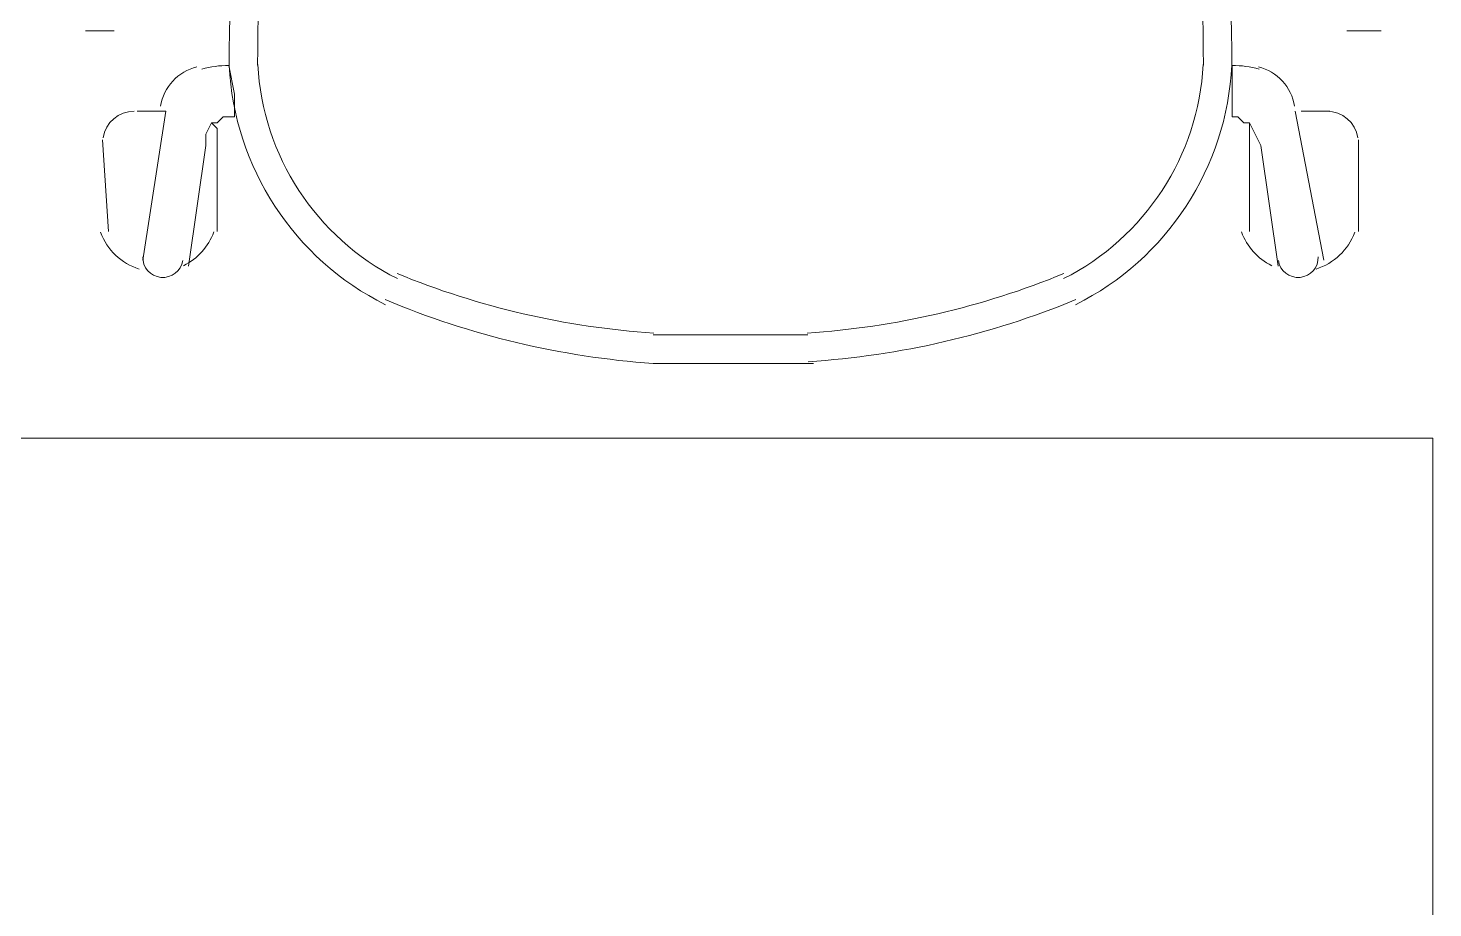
# Model space of a CAD drawing. Header units: metres. Extents: x 29 to 86.9, y -23.2 to 39.7.
# Drawn here: x 72.368 to 72.967, y -17.73 to -17.355 of the extents above; entities that cross this region are included whole.
import ezdxf

# ---------------------------------------------------------------- set-up
doc = ezdxf.new("R2010")
doc.units = ezdxf.units.M
doc.header["$LTSCALE"] = 100
doc.layers.get('0').update_dxf_attribs({"color": 254})
doc.layers.add('Arqui', color=8, linetype='Continuous', lineweight=0)

# ---------------------------------------------------------------- blocks, each defined once
blk = doc.blocks.new('A$C9582355f')
at = {"layer": 'Arqui'}
for points in [[(43.48542, 6.01221, 0.02961), (43.47096, 5.79336, 0.2704), (43.53764, 5.69118)], [(43.83197, 5.69118, 0.2704), (43.89864, 5.79336, 0.02961), (43.88418, 6.01221)], [(43.45931, 5.79173, -0.058358), (43.47081, 5.7933), (43.47326, 5.78107), (43.47326, 5.77128), (43.46837, 5.77128), (43.46592, 5.76884), (43.46347, 5.76884), (43.46103, 5.76395), (43.46103, 5.75906), (43.45369, 5.7077)], [(43.9103, 5.79173, 0.058358), (43.89879, 5.7933), (43.89879, 5.78107), (43.89879, 5.77128), (43.90124, 5.77128), (43.90368, 5.76884), (43.90613, 5.76884), (43.90857, 5.76395), (43.91102, 5.75906), (43.91836, 5.7077)], [(43.72026, 5.66612), (43.68602, 5.66612), (43.65179, 5.66612, -0.08177), (43.53752, 5.69336)]]:
    blk.add_lwpolyline(points, format="xyb", dxfattribs=at)
for points in [[(43.4219, 5.80797), (43.40967, 5.80797)], [(43.9477, 5.80797), (43.96238, 5.80797)], [(43.43413, 5.71014), (43.44391, 5.77373), (43.43168, 5.77373)], [(43.93792, 5.71014), (43.92569, 5.77373)], [(43.92814, 5.77373), (43.94037, 5.77373)], [(43.46592, 5.72237), (43.46592, 5.76395), (43.46592, 5.76639), (43.46347, 5.76884)], [(43.90613, 5.72237), (43.90613, 5.76395), (43.90613, 5.76639), (43.90613, 5.76884)], [(43.41701, 5.7615), (43.41945, 5.72237)], [(43.95259, 5.7615), (43.95259, 5.72237)], [(43.71782, 5.67835), (43.68602, 5.67835), (43.65179, 5.67835)]]:
    blk.add_lwpolyline(points, dxfattribs=at)
for points in [[(43.48319, 5.79363, 0.268472), (43.54272, 5.70231, -0.268472)], [(43.82688, 5.70231, 0.268472), (43.88641, 5.79363, -0.268472)]]:
    blk.add_lwpolyline(points, format="xyb", close=True, dxfattribs=at)
blk.add_lwpolyline([(42.7836, 5.03516), (43.98439, 5.03516), (43.98439, 5.63433), (42.7836, 5.63433)], close=True, dxfattribs=at)
for centre, radius, start, end in [((45.32579, 5.77984), 1.84275, 172.82588, 179.57703), ((42.04382, 5.77984), 1.84275, 0.42297, 7.17412), ((43.46225, 5.77251), 0.02079, 104.00752, 170.72217), ((43.90491, 5.77251), 0.02079, 9.27783, 75.99248), ((43.43046, 5.76028), 0.01345, 90.00001, 170.90333), ((43.93914, 5.76028), 0.01345, 9.09667, 89.99999), ((43.44024, 5.73093), 0.02568, 295.99357, 340.16978), ((43.92692, 5.73093), 0.02568, 199.83022, 244.00643), ((43.44024, 5.73093), 0.02568, 200.16538, 252.75691), ((43.92692, 5.73093), 0.02568, 287.24309, 339.83462), ((43.44269, 5.71137), 0.00856, 178.1709, 351.02971), ((43.92692, 5.71137), 0.00856, 188.97029, 1.8291), ((43.67502, 6.02685), 0.3485, 247.66476, 266.23171), ((43.69458, 6.02685), 0.3485, 273.76829, 292.33524), ((43.69458, 6.02685), 0.36073, 273.70788, 292.40664)]:
    blk.add_arc(centre, radius, start, end, dxfattribs=at)

msp = doc.modelspace()

# ---------------------------------------------------------------- block references
msp.add_blockref('A$C9582355f', (28.98266, -23.16397))

doc.saveas('drawing.dxf')
